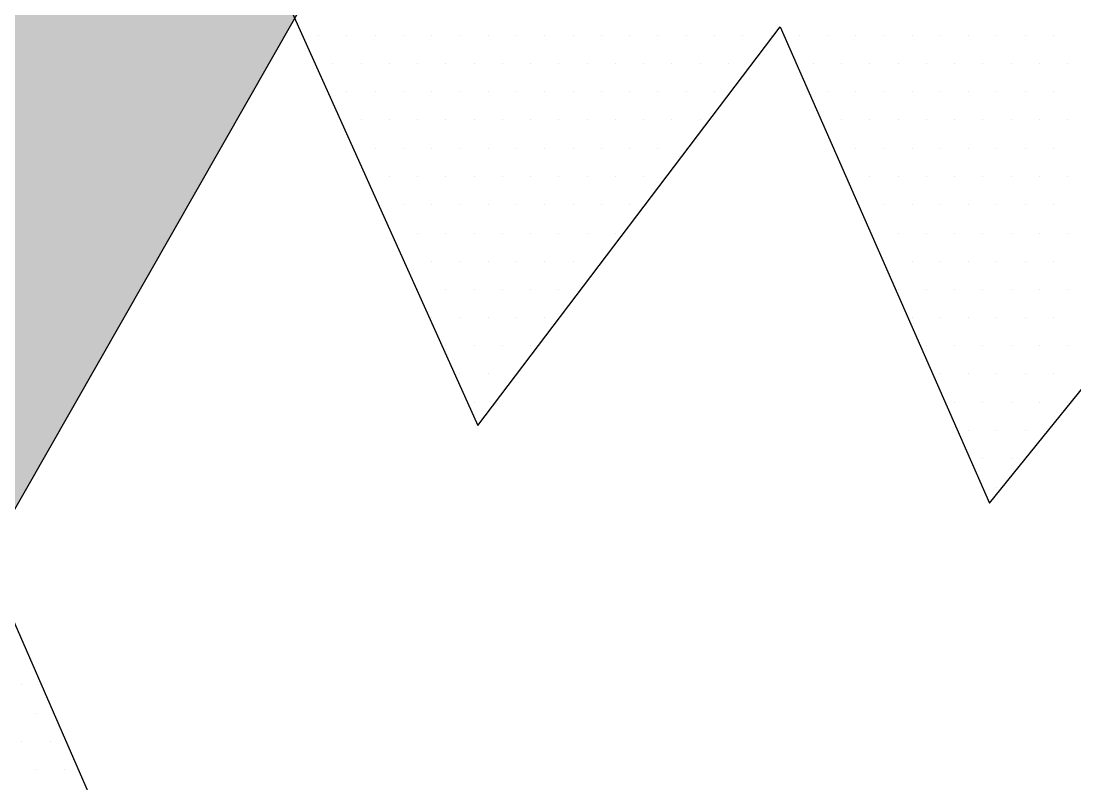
# Model space of a CAD drawing. Header units: metres. Extents: x 9606 to 9900, y 4805 to 4952.
# Drawn here: x 9864.483 to 9865.168, y 4850.549 to 4851.044 of the extents above; entities that cross this region are included whole.
import ezdxf

# ---------------------------------------------------------------- set-up
doc = ezdxf.new("R2010")
doc.units = ezdxf.units.M
doc.header["$LTSCALE"] = 2
doc.linetypes.add('CACHEX2', pattern=[0.75, 0.5, -0.25])
for name, color, linetype in [('CARTOUCHE', 7, 'Continuous'), ('LOGO', 4, 'Continuous'), ('rosace', 7, 'Continuous')]:
    doc.layers.add(name, color=color, linetype=linetype)

# ---------------------------------------------------------------- blocks, each defined once
blk = doc.blocks.new('A$C715108E3')
at = {"layer": 'LOGO', "color": 131}
for p, q in [((-10.3486, -20.9451), (-10.3486, -20.9451)), ((-10.295, -20.9451), (-10.295, -20.9451)), ((-10.2037, -20.9451), (-10.2037, -20.9451)), ((-10.1117, -20.9451), (-10.1117, -20.9451)), ((-10.0199, -20.9451), (-10.0199, -20.9451)), ((-9.9286, -20.9451), (-9.9286, -20.9451)), ((-9.8369, -20.9451), (-9.8369, -20.9451)), ((-9.7449, -20.9451), (-9.7449, -20.9451)), ((-9.6537, -20.9451), (-9.6537, -20.9451)), ((-9.5616, -20.9451), (-9.5616, -20.9451)), ((-9.4696, -20.9451), (-9.4696, -20.9451)), ((-9.3778, -20.9451), (-9.3778, -20.9451)), ((-9.2863, -20.9451), (-9.2863, -20.9451)), ((-9.1945, -20.9451), (-9.1945, -20.9451)), ((-9.1027, -20.9451), (-9.1027, -20.9451)), ((-9.0112, -20.9451), (-9.0112, -20.9451)), ((-8.9194, -20.9451), (-8.9194, -20.9451)), ((-8.8273, -20.9451), (-8.8273, -20.9451)), ((-8.7861, -20.9451), (-8.7861, -20.9451)), ((-8.7361, -20.9451), (-8.7361, -20.9451)), ((-8.6442, -20.9451), (-8.6442, -20.9451)), ((-8.552, -20.9451), (-8.552, -20.9451)), ((-8.461, -20.9451), (-8.461, -20.9451)), ((-8.3691, -20.9451), (-8.3691, -20.9451)), ((-8.2771, -20.9451), (-8.2771, -20.9451)), ((-8.1851, -20.9451), (-8.1851, -20.9451)), ((-8.094, -20.9451), (-8.094, -20.9451)), ((-8.002, -20.9451), (-8.002, -20.9451)), ((-7.91, -20.9451), (-7.91, -20.9451)), ((-10.307, -21.0375), (-10.307, -21.0375)), ((-10.2496, -21.0375), (-10.2496, -21.0375)), ((-10.1578, -21.0375), (-10.1578, -21.0375)), ((-10.0662, -21.0375), (-10.0662, -21.0375)), ((-9.9741, -21.0375), (-9.9741, -21.0375)), ((-9.8823, -21.0375), (-9.8823, -21.0375)), ((-9.7912, -21.0375), (-9.7912, -21.0375)), ((-9.699, -21.0375), (-9.699, -21.0375)), ((-9.6072, -21.0375), (-9.6072, -21.0375)), ((-9.5159, -21.0375), (-9.5159, -21.0375)), ((-9.4239, -21.0375), (-9.4239, -21.0375)), ((-9.3321, -21.0375), (-9.3321, -21.0375)), ((-9.2402, -21.0375), (-9.2402, -21.0375)), ((-9.1488, -21.0375), (-9.1488, -21.0375)), ((-9.0569, -21.0375), (-9.0569, -21.0375)), ((-8.9651, -21.0375), (-8.9651, -21.0375)), ((-8.7458, -21.0375), (-8.7458, -21.0375)), ((-8.69, -21.0375), (-8.69, -21.0375)), ((-8.5985, -21.0375), (-8.5985, -21.0375)), ((-8.5067, -21.0375), (-8.5067, -21.0375)), ((-8.4149, -21.0375), (-8.4149, -21.0375)), ((-8.3228, -21.0375), (-8.3228, -21.0375)), ((-8.2316, -21.0375), (-8.2316, -21.0375)), ((-8.1394, -21.0375), (-8.1394, -21.0375)), ((-8.0475, -21.0375), (-8.0475, -21.0375)), ((-7.9563, -21.0375), (-7.9563, -21.0375)), ((-7.8642, -21.0375), (-7.8642, -21.0375)), ((-10.2657, -21.1288), (-10.2657, -21.1288)), ((-10.2037, -21.1288), (-10.2037, -21.1288)), ((-10.1117, -21.1288), (-10.1117, -21.1288)), ((-10.0199, -21.1288), (-10.0199, -21.1288)), ((-9.9286, -21.1288), (-9.9286, -21.1288)), ((-9.8369, -21.1288), (-9.8369, -21.1288)), ((-9.7449, -21.1288), (-9.7449, -21.1288)), ((-9.6537, -21.1288), (-9.6537, -21.1288)), ((-9.5616, -21.1288), (-9.5616, -21.1288)), ((-9.4696, -21.1288), (-9.4696, -21.1288)), ((-9.3778, -21.1288), (-9.3778, -21.1288)), ((-9.2863, -21.1288), (-9.2863, -21.1288)), ((-9.1945, -21.1288), (-9.1945, -21.1288)), ((-9.1027, -21.1288), (-9.1027, -21.1288)), ((-9.0112, -21.1288), (-9.0112, -21.1288)), ((-8.7057, -21.1288), (-8.7057, -21.1288)), ((-8.6442, -21.1288), (-8.6442, -21.1288)), ((-8.552, -21.1288), (-8.552, -21.1288)), ((-8.461, -21.1288), (-8.461, -21.1288)), ((-8.3691, -21.1288), (-8.3691, -21.1288)), ((-8.2771, -21.1288), (-8.2771, -21.1288)), ((-8.1851, -21.1288), (-8.1851, -21.1288)), ((-8.094, -21.1288), (-8.094, -21.1288)), ((-8.002, -21.1288), (-8.002, -21.1288)), ((-7.91, -21.1288), (-7.91, -21.1288)), ((-10.2245, -21.2202), (-10.2245, -21.2202)), ((-10.1578, -21.2202), (-10.1578, -21.2202)), ((-10.0662, -21.2202), (-10.0662, -21.2202)), ((-9.9741, -21.2202), (-9.9741, -21.2202)), ((-9.8823, -21.2202), (-9.8823, -21.2202)), ((-9.7912, -21.2202), (-9.7912, -21.2202)), ((-9.699, -21.2202), (-9.699, -21.2202)), ((-9.6072, -21.2202), (-9.6072, -21.2202)), ((-9.5159, -21.2202), (-9.5159, -21.2202)), ((-9.4239, -21.2202), (-9.4239, -21.2202)), ((-9.3321, -21.2202), (-9.3321, -21.2202)), ((-9.2402, -21.2202), (-9.2402, -21.2202)), ((-9.1488, -21.2202), (-9.1488, -21.2202)), ((-9.0569, -21.2202), (-9.0569, -21.2202)), ((-8.6654, -21.2202), (-8.6654, -21.2202)), ((-8.5985, -21.2202), (-8.5985, -21.2202)), ((-8.5067, -21.2202), (-8.5067, -21.2202)), ((-8.4149, -21.2202), (-8.4149, -21.2202)), ((-8.3228, -21.2202), (-8.3228, -21.2202)), ((-8.2316, -21.2202), (-8.2316, -21.2202)), ((-8.1394, -21.2202), (-8.1394, -21.2202)), ((-8.0475, -21.2202), (-8.0475, -21.2202)), ((-7.9563, -21.2202), (-7.9563, -21.2202)), ((-7.8642, -21.2202), (-7.8642, -21.2202)), ((-10.1837, -21.3126), (-10.1837, -21.3126)), ((-10.1117, -21.3126), (-10.1117, -21.3126)), ((-10.0199, -21.3126), (-10.0199, -21.3126)), ((-9.9286, -21.3126), (-9.9286, -21.3126)), ((-9.8369, -21.3126), (-9.8369, -21.3126)), ((-9.7449, -21.3126), (-9.7449, -21.3126)), ((-9.6537, -21.3126), (-9.6537, -21.3126)), ((-9.5616, -21.3126), (-9.5616, -21.3126)), ((-9.4696, -21.3126), (-9.4696, -21.3126)), ((-9.3778, -21.3126), (-9.3778, -21.3126)), ((-9.2863, -21.3126), (-9.2863, -21.3126)), ((-9.1945, -21.3126), (-9.1945, -21.3126)), ((-9.1027, -21.3126), (-9.1027, -21.3126)), ((-8.6251, -21.3126), (-8.6251, -21.3126)), ((-8.552, -21.3126), (-8.552, -21.3126)), ((-8.461, -21.3126), (-8.461, -21.3126)), ((-8.3691, -21.3126), (-8.3691, -21.3126)), ((-8.2771, -21.3126), (-8.2771, -21.3126)), ((-8.1851, -21.3126), (-8.1851, -21.3126)), ((-8.094, -21.3126), (-8.094, -21.3126)), ((-8.002, -21.3126), (-8.002, -21.3126)), ((-7.91, -21.3126), (-7.91, -21.3126)), ((-10.1424, -21.4039), (-10.1424, -21.4039)), ((-10.0662, -21.4039), (-10.0662, -21.4039)), ((-9.9741, -21.4039), (-9.9741, -21.4039)), ((-9.8823, -21.4039), (-9.8823, -21.4039)), ((-9.7912, -21.4039), (-9.7912, -21.4039)), ((-9.699, -21.4039), (-9.699, -21.4039)), ((-9.6072, -21.4039), (-9.6072, -21.4039)), ((-9.5159, -21.4039), (-9.5159, -21.4039)), ((-9.4239, -21.4039), (-9.4239, -21.4039)), ((-9.3321, -21.4039), (-9.3321, -21.4039)), ((-9.2402, -21.4039), (-9.2402, -21.4039)), ((-8.585, -21.4039), (-8.585, -21.4039)), ((-8.5067, -21.4039), (-8.5067, -21.4039)), ((-8.4149, -21.4039), (-8.4149, -21.4039)), ((-8.3228, -21.4039), (-8.3228, -21.4039)), ((-8.2316, -21.4039), (-8.2316, -21.4039)), ((-8.1394, -21.4039), (-8.1394, -21.4039)), ((-8.0475, -21.4039), (-8.0475, -21.4039)), ((-7.9563, -21.4039), (-7.9563, -21.4039)), ((-7.8642, -21.4039), (-7.8642, -21.4039)), ((-10.1012, -21.4954), (-10.1012, -21.4954)), ((-10.0199, -21.4954), (-10.0199, -21.4954)), ((-9.9286, -21.4954), (-9.9286, -21.4954)), ((-9.8369, -21.4954), (-9.8369, -21.4954)), ((-9.7449, -21.4954), (-9.7449, -21.4954)), ((-9.6537, -21.4954), (-9.6537, -21.4954)), ((-9.5616, -21.4954), (-9.5616, -21.4954)), ((-9.4696, -21.4954), (-9.4696, -21.4954)), ((-9.3778, -21.4954), (-9.3778, -21.4954)), ((-9.2863, -21.4954), (-9.2863, -21.4954)), ((-8.5445, -21.4954), (-8.5445, -21.4954)), ((-8.461, -21.4954), (-8.461, -21.4954)), ((-8.3691, -21.4954), (-8.3691, -21.4954)), ((-8.2771, -21.4954), (-8.2771, -21.4954)), ((-8.1851, -21.4954), (-8.1851, -21.4954)), ((-8.094, -21.4954), (-8.094, -21.4954)), ((-8.002, -21.4954), (-8.002, -21.4954)), ((-7.91, -21.4954), (-7.91, -21.4954)), ((-10.0596, -21.5878), (-10.0596, -21.5878)), ((-9.9741, -21.5878), (-9.9741, -21.5878)), ((-9.8823, -21.5878), (-9.8823, -21.5878)), ((-9.7912, -21.5878), (-9.7912, -21.5878)), ((-9.699, -21.5878), (-9.699, -21.5878)), ((-9.6072, -21.5878), (-9.6072, -21.5878)), ((-9.5159, -21.5878), (-9.5159, -21.5878)), ((-9.4239, -21.5878), (-9.4239, -21.5878)), ((-9.3321, -21.5878), (-9.3321, -21.5878)), ((-8.5044, -21.5878), (-8.5044, -21.5878)), ((-8.4149, -21.5878), (-8.4149, -21.5878)), ((-8.3228, -21.5878), (-8.3228, -21.5878)), ((-8.2316, -21.5878), (-8.2316, -21.5878)), ((-8.1394, -21.5878), (-8.1394, -21.5878)), ((-8.0475, -21.5878), (-8.0475, -21.5878)), ((-7.9563, -21.5878), (-7.9563, -21.5878)), ((-7.8642, -21.5878), (-7.8642, -21.5878)), ((-10.0187, -21.6792), (-10.0187, -21.6792)), ((-9.9286, -21.6792), (-9.9286, -21.6792)), ((-9.8369, -21.6792), (-9.8369, -21.6792)), ((-9.7449, -21.6792), (-9.7449, -21.6792)), ((-9.6537, -21.6792), (-9.6537, -21.6792)), ((-9.5616, -21.6792), (-9.5616, -21.6792)), ((-9.4696, -21.6792), (-9.4696, -21.6792)), ((-9.3778, -21.6792), (-9.3778, -21.6792)), ((-8.464, -21.6792), (-8.464, -21.6792)), ((-8.461, -21.6792), (-8.461, -21.6792)), ((-8.3691, -21.6792), (-8.3691, -21.6792)), ((-8.2771, -21.6792), (-8.2771, -21.6792)), ((-8.1851, -21.6792), (-8.1851, -21.6792)), ((-8.094, -21.6792), (-8.094, -21.6792)), ((-8.002, -21.6792), (-8.002, -21.6792)), ((-7.91, -21.6792), (-7.91, -21.6792)), ((-9.9775, -21.7705), (-9.9775, -21.7705)), ((-9.9741, -21.7705), (-9.9741, -21.7705)), ((-9.8823, -21.7705), (-9.8823, -21.7705)), ((-9.7912, -21.7705), (-9.7912, -21.7705)), ((-9.699, -21.7705), (-9.699, -21.7705)), ((-9.6072, -21.7705), (-9.6072, -21.7705)), ((-9.5159, -21.7705), (-9.5159, -21.7705)), ((-8.4235, -21.7705), (-8.4235, -21.7705)), ((-8.4149, -21.7705), (-8.4149, -21.7705)), ((-8.3228, -21.7705), (-8.3228, -21.7705)), ((-8.2316, -21.7705), (-8.2316, -21.7705)), ((-8.1394, -21.7705), (-8.1394, -21.7705)), ((-8.0475, -21.7705), (-8.0475, -21.7705)), ((-7.9563, -21.7705), (-7.9563, -21.7705)), ((-7.8642, -21.7705), (-7.8642, -21.7705)), ((-9.9363, -21.8631), (-9.9363, -21.8631)), ((-9.9286, -21.8631), (-9.9286, -21.8631)), ((-9.8369, -21.8631), (-9.8369, -21.8631)), ((-9.7449, -21.8631), (-9.7449, -21.8631)), ((-9.6537, -21.8631), (-9.6537, -21.8631)), ((-9.5616, -21.8631), (-9.5616, -21.8631)), ((-8.383, -21.8631), (-8.383, -21.8631)), ((-8.3691, -21.8631), (-8.3691, -21.8631)), ((-8.2771, -21.8631), (-8.2771, -21.8631)), ((-8.1851, -21.8631), (-8.1851, -21.8631)), ((-8.094, -21.8631), (-8.094, -21.8631)), ((-8.002, -21.8631), (-8.002, -21.8631)), ((-7.91, -21.8631), (-7.91, -21.8631)), ((-9.895, -21.9543), (-9.895, -21.9543)), ((-9.8823, -21.9543), (-9.8823, -21.9543)), ((-9.7912, -21.9543), (-9.7912, -21.9543)), ((-9.699, -21.9543), (-9.699, -21.9543)), ((-9.6072, -21.9543), (-9.6072, -21.9543)), ((-8.3429, -21.9543), (-8.3429, -21.9543)), ((-8.3228, -21.9543), (-8.3228, -21.9543)), ((-8.2316, -21.9543), (-8.2316, -21.9543)), ((-8.1394, -21.9543), (-8.1394, -21.9543)), ((-8.0475, -21.9543), (-8.0475, -21.9543)), ((-7.9563, -21.9543), (-7.9563, -21.9543)), ((-7.8642, -21.9543), (-7.8642, -21.9543)), ((-9.8542, -22.0454), (-9.8542, -22.0454)), ((-9.8369, -22.0454), (-9.8369, -22.0454)), ((-9.7449, -22.0454), (-9.7449, -22.0454)), ((-9.6537, -22.0454), (-9.6537, -22.0454)), ((-8.3028, -22.0454), (-8.3028, -22.0454)), ((-8.2771, -22.0454), (-8.2771, -22.0454)), ((-8.1851, -22.0454), (-8.1851, -22.0454)), ((-8.094, -22.0454), (-8.094, -22.0454)), ((-8.002, -22.0454), (-8.002, -22.0454)), ((-7.91, -22.0454), (-7.91, -22.0454)), ((-9.813, -22.1382), (-9.813, -22.1382)), ((-9.7912, -22.1382), (-9.7912, -22.1382)), ((-8.2627, -22.1382), (-8.2627, -22.1382)), ((-8.2316, -22.1382), (-8.2316, -22.1382)), ((-8.1394, -22.1382), (-8.1394, -22.1382)), ((-8.0475, -22.1382), (-8.0475, -22.1382)), ((-7.9563, -22.1382), (-7.9563, -22.1382)), ((-7.8642, -22.1382), (-7.8642, -22.1382)), ((-8.2222, -22.2295), (-8.2222, -22.2295)), ((-8.1851, -22.2295), (-8.1851, -22.2295)), ((-8.094, -22.2295), (-8.094, -22.2295)), ((-8.002, -22.2295), (-8.002, -22.2295)), ((-8.1821, -22.3209), (-8.1821, -22.3209)), ((-8.1394, -22.3209), (-8.1394, -22.3209)), ((-8.0475, -22.3209), (-8.0475, -22.3209)), ((-8.1416, -22.4135), (-8.1416, -22.4135)), ((-8.094, -22.4135), (-8.094, -22.4135)), ((-11.2587, -23.055), (-11.2587, -23.055)), ((-11.2126, -23.1463), (-11.2126, -23.1463)), ((-11.2587, -23.2389), (-11.2587, -23.2389)), ((-11.1668, -23.2389), (-11.1668, -23.2389)), ((-11.2126, -23.3303), (-11.2126, -23.3303)), ((-11.1213, -23.3303), (-11.1213, -23.3303))]:
    blk.add_line(p, q, dxfattribs=at)
blk.add_lwpolyline([(-19.4659, -20.0075), (-15.0643, -20.4719), (-16.7516, -22.8048), (-16.3741, -23.1322), (-15.8207, -23.5348), (-15.4563, -23.799), (-13.7331, -21.4856), (-11.9601, -25.3945), (-11.4761, -25.5469), (-10.7095, -25.798), (-10.0926, -25.8741), (-9.9674, -25.8741), (-12.5584, -19.9248), (-11.816, -18.9068), (-10.4959, -20.6166), (-9.7792, -22.2122), (-8.7979, -20.9179), (-8.1187, -22.4645), (-6.9489, -21.0191), (-7.6382, -19.3811), (-6.116, -17.2939)], dxfattribs=at)
blk = doc.blocks.new('A$C581E6685')
at = {"layer": 'rosace'}
blk.add_hatch(color=32, dxfattribs=at).paths.add_polyline_path([(-39.8519, 24.2064), (-38.5844, 21.5046), (-46.2303, 8.0935)])
at = {"layer": 'rosace', "color": 32}
blk.add_lwpolyline([(-39.8519, 24.2064), (-38.584, 21.5046), (-46.2303, 8.0935)], close=True, dxfattribs=at)
at = {"layer": 'rosace', "color": 32, "linetype": 'CACHEX2', "ltscale": 1.5}
blk.add_ellipse((-38.0538, 23.8138), major_axis=(-19.0311, -3.534), ratio=0.590567, dxfattribs=at)
at = {"layer": 'rosace', "color": 32}
blk.add_ellipse((-37.6144, 23.8499), major_axis=(-13.5768, -4.2839), ratio=0.791971, dxfattribs=at)
at = {"layer": 'CARTOUCHE'}
blk.add_blockref('A$C715108E3', (-31.6739, 36.3189), dxfattribs=at)

msp = doc.modelspace()

# ---------------------------------------------------------------- block references
at = {"layer": 'CARTOUCHE', "xscale": 0.2, "yscale": 0.2, "zscale": 0.2}
msp.add_blockref('A$C581E6685', (9873.0705, 4847.96026), dxfattribs=at)

doc.saveas('drawing.dxf')
